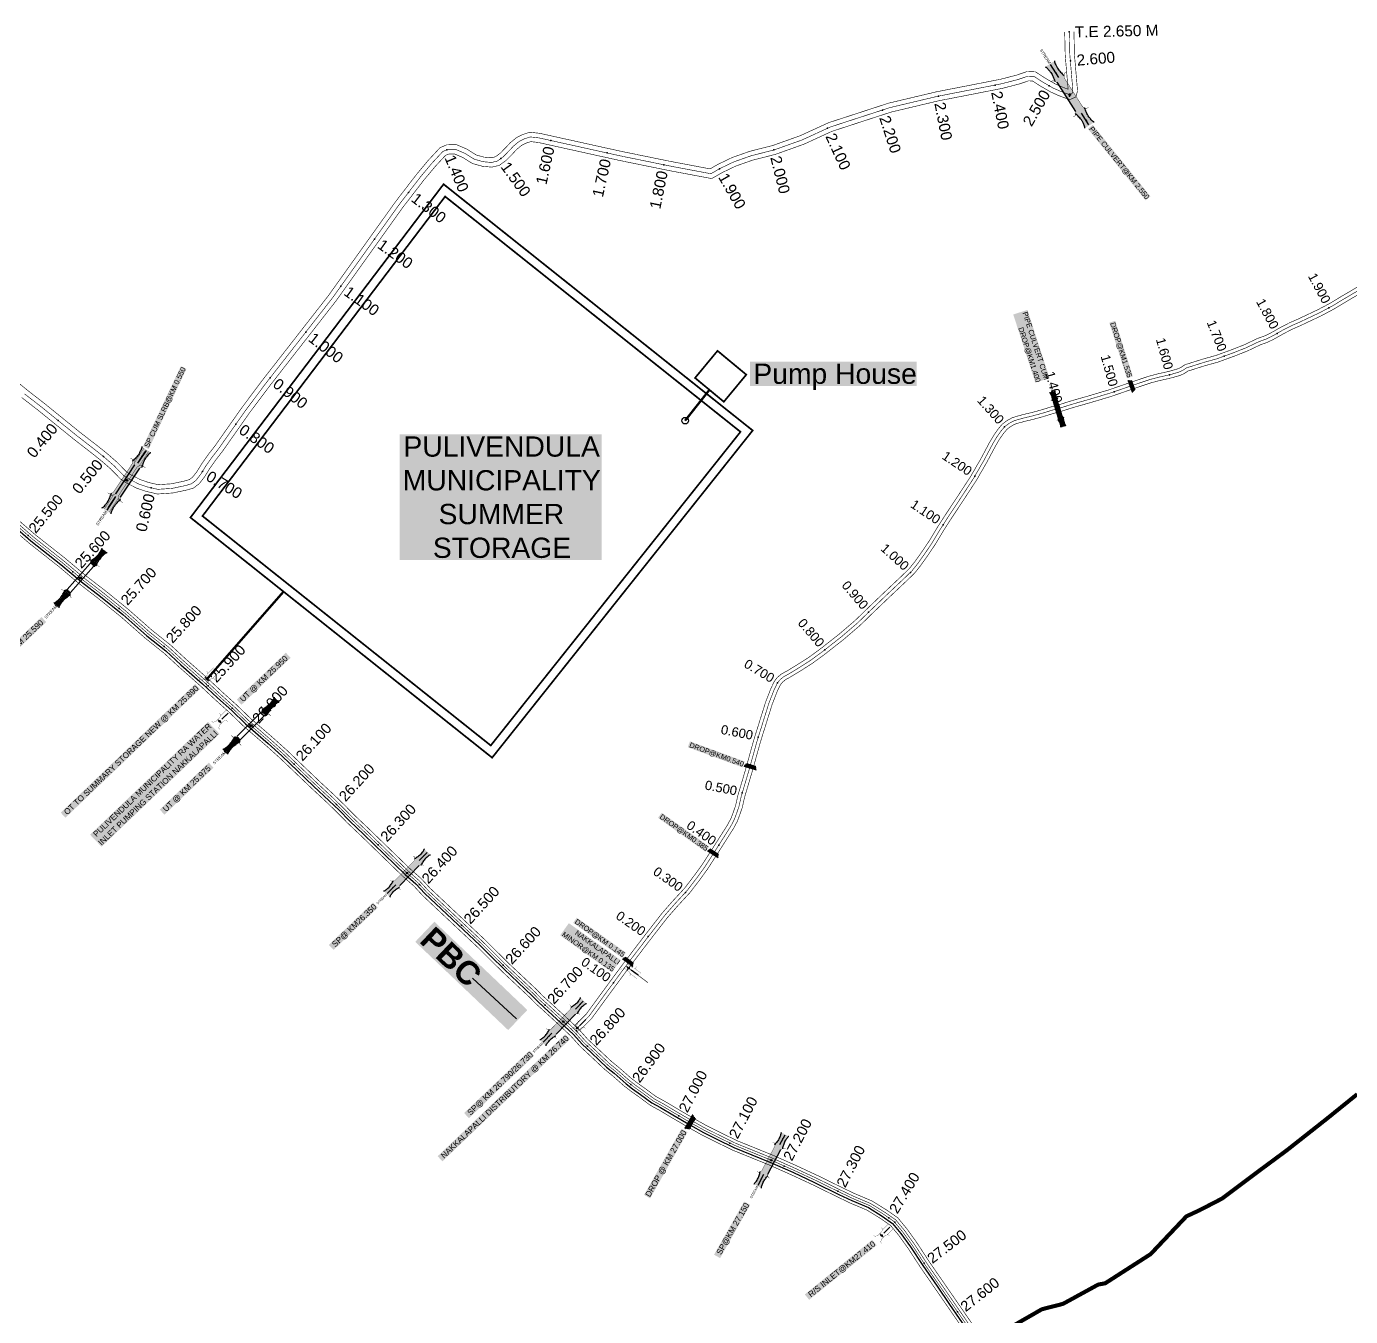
# Model space of a CAD drawing. Header units: inches. Extents: x 174104 to 230935, y 1583276 to 1631460.
# Drawn here: x 196193 to 198482, y 1604920 to 1607150 of the extents above; entities that cross this region are included whole.
import ezdxf
from ezdxf.enums import TextEntityAlignment as Align

# ---------------------------------------------------------------- set-up
doc = ezdxf.new("R2010")
doc.units = ezdxf.units.IN
doc.header["$LTSCALE"] = 15
doc.header["$MEASUREMENT"] = 0
doc.linetypes.add('ACAD_ISO02W100', pattern=[15, 12, -3])
doc.linetypes.add('HIDDEN2', pattern=[0.1875, 0.125, -0.0625])
for name, color, linetype in [('CANAL1', 7, 'Continuous'), ('CSMark', 72, 'Continuous'), ('RE REMARKS', 7, 'Continuous'), ('STRUCTURE', 5, 'Continuous'), ('text2', 7, 'Continuous'), ('VILLAGE BOUNDRY', 5, 'Continuous')]:
    doc.layers.add(name, color=color, linetype=linetype)
doc.styles.get("Standard").update_dxf_attribs({"font": 'arial.ttf'})
doc.dimstyles.get("Standard").update_dxf_attribs({"dimtxt": 0.18, "dimasz": 0.18, "dimexe": 0.18, "dimexo": 0.0625, "dimgap": 0.09, "dimtad": 0, "dimtih": 1, "dimtoh": 1, "dimdec": 4, "dimzin": 0, "dimdsep": 46, "dimtxsty": 'Standard', "dimcen": 0.09, "dimadec": 0, "dimazin": 0, "dimtfac": 1, "dimtdec": 4, "dimtofl": 0, "dimtmove": 0, "dimatfit": 3, "dimfxl": 1, "dimtolj": 1, "dimtzin": 0, "dimarcsym": 0})

# ---------------------------------------------------------------- blocks, each defined once
blk = doc.blocks.new('DROP')
h = blk.add_hatch()
h.set_pattern_fill('ANSI31', color=1, scale=10, angle=45)
h.set_pattern_definition([(90, (-324.4107, -25.7687), (-1.25, 0), [])])
h.paths.add_polyline_path([(-9.9, -4.3), (-13.8, 4.1), (13.8, 4.1), (10.2, -4.3)])
at = {"layer": 'STRUCTURE', "color": 5, "const_width": 0.49}
blk.add_lwpolyline([(-9.9, -4.3), (-13.8, 4.1), (13.8, 4.1), (10.2, -4.3), (-9.9, -4.3)], dxfattribs=at)
at = {"layer": 'STRUCTURE', "color": 5}
blk.add_circle((0, 0), 1.33, dxfattribs=at)
blk = doc.blocks.new('SP')
at = {"layer": 'STRUCTURE'}
h = blk.add_hatch(dxfattribs=at)
h.set_pattern_fill('DASH', color=256, scale=8, style=0)
edge = h.paths.add_edge_path()
edge.add_spline(control_points=[(769825.7, 1706742.1), (769825.3, 1706741.8), (769823.8, 1706740.8), (769820.9, 1706740.3), (769817, 1706739.7), (769811.4, 1706738.9), (769804, 1706739.7), (769798.4, 1706741), (769795.6, 1706741.6)], knot_values=[0, 0, 0, 0, 1.613557, 5.24513, 8.624976, 13.470124, 22.190216, 30.746377, 30.746377, 30.746377, 30.746377], degree=3, periodic=0)
edge.add_line((769795.6, 1706741.6), (769792.6, 1706739.6))
edge.add_line((769792.6, 1706739.6), (769732.6, 1706739.6))
edge.add_line((769732.6, 1706739.6), (769729.6, 1706741.6))
edge.add_spline(control_points=[(769729.6, 1706741.6), (769726.9, 1706740.9), (769721.3, 1706739.5), (769713.9, 1706738.5), (769708.3, 1706739.1), (769704.4, 1706739.6), (769701.5, 1706740), (769700, 1706741), (769699.5, 1706741.3)], knot_values=[0, 0, 0, 0, 8.556161, 17.276253, 22.121402, 25.501247, 29.13282, 30.746377, 30.746377, 30.746377, 30.746377], degree=3, periodic=0)
edge.add_line((769699.5, 1706741.3), (769699.5, 1706722.1))
edge.add_spline(control_points=[(769699.5, 1706722.1), (769700, 1706722.4), (769701.4, 1706723.4), (769704.3, 1706724), (769708.2, 1706724.5), (769713.8, 1706725.3), (769721.2, 1706724.5), (769726.8, 1706723.3), (769729.6, 1706722.6)], knot_values=[0, 0, 0, 0, 1.613557, 5.24513, 8.624976, 13.470124, 22.190216, 30.746377, 30.746377, 30.746377, 30.746377], degree=3, periodic=0)
edge.add_line((769729.6, 1706722.6), (769732.6, 1706724.6))
edge.add_line((769732.6, 1706724.6), (769792.6, 1706724.6))
edge.add_line((769792.6, 1706724.6), (769795.6, 1706722.6))
edge.add_spline(control_points=[(769795.6, 1706722.6), (769798.4, 1706723.3), (769803.9, 1706724.8), (769811.3, 1706725.8), (769817, 1706725.1), (769820.9, 1706724.7), (769823.8, 1706724.2), (769825.2, 1706723.3), (769825.7, 1706723)], knot_values=[0, 0, 0, 0, 8.556161, 17.276253, 22.121402, 25.501247, 29.13282, 30.746377, 30.746377, 30.746377, 30.746377], degree=3, periodic=0)
edge.add_line((769825.7, 1706723), (769825.7, 1706742.1))
h.paths.add_polyline_path([(769764.2, 1706732.1, -1), (769761.1, 1706732.1, -1)], flags=0)
h.paths.add_polyline_path([(769761.1, 1706732.1, 1), (769764.2, 1706732.1, 1)], flags=16)
at = {"layer": 'STRUCTURE', "const_width": 0.628}
for points in [[(769726.6, 1706747.6), (769726.6, 1706743.6), (769732.6, 1706739.6), (769792.6, 1706739.6), (769798.6, 1706743.6), (769798.6, 1706747.6)], [(769726.6, 1706716.6), (769726.6, 1706720.6), (769732.6, 1706724.6), (769792.6, 1706724.6), (769798.6, 1706720.6), (769798.6, 1706716.6)]]:
    blk.add_lwpolyline(points, dxfattribs=at)
at = {"layer": 'STRUCTURE', "color": 3}
blk.add_lwpolyline([(769732.6, 1706724.6), (769792.6, 1706724.6)], dxfattribs=at)
blk.add_lwpolyline([(769732.6, 1706724.6), (769792.6, 1706724.6)], dxfattribs=at)
at = {"layer": 'STRUCTURE', "color": 0}
blk.add_circle((769762.6, 1706732.1), 1.55, dxfattribs=at)
at = {"layer": 'STRUCTURE'}
for points in [[(769699.5, 1706741.3), (769700.9, 1706740.5), (769704.4, 1706739.6), (769707.8, 1706739.2), (769712.6, 1706738.8), (769721.3, 1706739.7), (769729.6, 1706741.6)], [(769699.5, 1706722.1), (769700.9, 1706723), (769704.4, 1706724), (769707.7, 1706724.5), (769712.5, 1706725), (769721.2, 1706724.4), (769729.6, 1706722.6)], [(769825.7, 1706742.1), (769824.3, 1706741.3), (769820.8, 1706740.3), (769817.5, 1706739.8), (769812.7, 1706739.2), (769804, 1706739.9), (769795.6, 1706741.6)], [(769825.7, 1706723), (769824.3, 1706723.8), (769820.8, 1706724.7), (769817.4, 1706725.1), (769812.6, 1706725.5), (769803.9, 1706724.6), (769795.6, 1706722.6)]]:
    blk.add_spline(points, degree=3, dxfattribs=at)
at = {"layer": 'STRUCTURE', "color": 0}
blk.add_text('STREAM', height=5, dxfattribs=at).set_placement((769684.3, 1706732.1), align=Align.MIDDLE_CENTER)
for points in [[(769727.4, 1706732.1), (769700.8, 1706732.1)], [(769824.4, 1706732.1), (769800.5, 1706732.1)]]:
    blk.add_leader(points, dimstyle='Standard', override={"dimasz": 10, "dimgap": 0.09, "dimtad": 0}, dxfattribs=at)
blk = doc.blocks.new('UT')
at = {"layer": 'STRUCTURE'}
h = blk.add_hatch(dxfattribs=at)
h.set_pattern_fill('DASH', color=150, scale=8, angle=-39.6278, style=0)
h.set_pattern_definition([(320.372247933, (-4370.464, -6260.8811), (1.40800153113, 0.132407282), [1, -1])])
h.paths.add_polyline_path([(765163, 1700681.9), (765165.6, 1700680.6), (765167.2, 1700680.3), (765169.1, 1700680), (765172.4, 1700679.6), (765176.4, 1700679.3), (765179.5, 1700679.5), (765183.1, 1700679.9), (765187.7, 1700680.9), (765188.9, 1700681.2), (765193.1, 1700682.2), (765196.1, 1700680.2), (765196.1, 1700672.2), (765193.1, 1700670.2), (765190.5, 1700670.8), (765188.1, 1700671.3), (765185.5, 1700671.8), (765183.6, 1700672.1), (765181, 1700672.5), (765180.3, 1700672.5), (765178.5, 1700672.6), (765176.7, 1700672.6), (765174.6, 1700672.5), (765172.5, 1700672.3), (765170.4, 1700672), (765168.5, 1700671.7), (765166.1, 1700671.2), (765165, 1700670.8), (765163, 1700669.7)])
h.paths.add_polyline_path([(765259.1, 1700682.2), (765256.1, 1700680.2), (765256.1, 1700672.2), (765259.1, 1700670.2), (765261.9, 1700671), (765264.4, 1700671.6), (765266.4, 1700672), (765269.1, 1700672.5), (765272.7, 1700673), (765276.1, 1700673.1), (765278.6, 1700672.9), (765281.2, 1700672.7), (765283.9, 1700672.3), (765286.4, 1700671.9), (765288, 1700671.3), (765289.2, 1700670.6), (765289.1, 1700682.7), (765287.6, 1700681.8), (765285.7, 1700681.2), (765283, 1700680.7), (765281.2, 1700680.4), (765276.7, 1700679.9), (765272.7, 1700679.9), (765268.7, 1700680.3), (765264.8, 1700681), (765261.2, 1700681.7)])
at = {"layer": 'STRUCTURE', "color": 150, "const_width": 0.628}
for points in [[(765190.1, 1700688.2), (765190.1, 1700684.2), (765196.1, 1700680.2), (765256.1, 1700680.2), (765262.1, 1700684.2), (765262.1, 1700688.2)], [(765190.1, 1700664.2), (765190.1, 1700668.2), (765196.1, 1700672.2), (765256.1, 1700672.2), (765262.1, 1700668.2), (765262.1, 1700664.2)]]:
    blk.add_lwpolyline(points, dxfattribs=at)
at = {"layer": 'STRUCTURE', "color": 150}
for points in [[(765196.1, 1700680.2), (765256.1, 1700680.2)], [(765196.1, 1700672.2), (765256.1, 1700672.2)], [(765196.1, 1700672.2), (765256.1, 1700672.2)]]:
    blk.add_lwpolyline(points, dxfattribs=at)
at = {"layer": 'STRUCTURE', "color": 0}
blk.add_circle((765226.1, 1700676.2), 1.89, dxfattribs=at)
at = {"layer": 'STRUCTURE', "color": 150}
for points in [[(765163, 1700681.9), (765164.4, 1700681.1), (765167.9, 1700680.2), (765171.2, 1700679.8), (765176.1, 1700679.4), (765184.7, 1700680.3), (765193.1, 1700682.2)], [(765289.1, 1700682.7), (765287.8, 1700681.9), (765284.3, 1700680.9), (765280.9, 1700680.4), (765276.1, 1700679.8), (765267.4, 1700680.5), (765259.1, 1700682.2)], [(765163, 1700669.7), (765164.3, 1700670.6), (765167.8, 1700671.6), (765171.2, 1700672.1), (765176, 1700672.6), (765184.7, 1700672), (765193.1, 1700670.2)], [(765289.2, 1700670.6), (765287.8, 1700671.4), (765284.2, 1700672.3), (765280.9, 1700672.7), (765276.1, 1700673.1), (765267.4, 1700672.2), (765259.1, 1700670.2)]]:
    blk.add_spline(points, degree=3, dxfattribs=at)
at = {"layer": 'STRUCTURE', "color": 0}
blk.add_text('STREAM', height=5, dxfattribs=at).set_placement((765148.2, 1700675.8), align=Align.MIDDLE_CENTER)
for points in [[(765190.9, 1700676), (765164.2, 1700675.8)], [(765289.3, 1700676.7), (765265.4, 1700676.4)]]:
    blk.add_leader(points, dimstyle='Standard', override={"dimasz": 10, "dimgap": 0.09, "dimtad": 0}, dxfattribs=at)
blk = doc.blocks.new('OT')
at = {"layer": 'STRUCTURE', "color": 190}
for points, const_width in [([(769751.4, 1706595.8), (769729.4, 1706595.8)], 0.5), ([(769775.2, 1706601.8), (769775.2, 1706597.8), (769769.2, 1706593.8), (769761.8, 1706593.8), (769754.4, 1706593.8), (769748.4, 1706597.8), (769748.4, 1706601.8)], 0.5), ([(769748.4, 1706573), (769748.4, 1706577), (769754.4, 1706581), (769761.8, 1706581), (769761.8, 1706581), (769761.8, 1706581), (769769.2, 1706581), (769775.2, 1706577), (769775.2, 1706573)], 0.5), ([(769761.8, 1706593.8), (769761.8, 1706581)], 2.5), ([(769751.4, 1706579), (769729.4, 1706579)], 0.5)]:
    blk.add_lwpolyline(points, dxfattribs=dict(at, const_width=const_width))
at = {"layer": 'STRUCTURE', "color": 0}
blk.add_circle((769761.8, 1706587.4), 1.87, dxfattribs=at)
blk.add_leader([(769732.6, 1706587.4), (769753.8, 1706587.4)], dimstyle='Standard', override={"dimasz": 10, "dimgap": 0.09, "dimtad": 0}, dxfattribs=at)
blk = doc.blocks.new('SLB')
at = {"layer": 'STRUCTURE'}
h = blk.add_hatch(dxfattribs=at)
h.set_pattern_fill('DOTS', color=6, scale=20, angle=320.3722, style=0)
h.set_pattern_definition([(320.372247934, (-159.4327, -72.9564), (1.2786241598, 0.5641323054), [0, -1.25])])
h.paths.add_polyline_path([(769699.5, 1706871.1), (769699.5, 1706861.1), (769729.1, 1706861.1), (769732.1, 1706863.1), (769792.1, 1706863.1), (769795.1, 1706861.1), (769824.7, 1706861.1), (769824.7, 1706871.1), (769795.1, 1706871.1), (769792.1, 1706869.1), (769732.1, 1706869.1), (769729.1, 1706871.1)])
at = {"layer": 'STRUCTURE', "color": 6, "linetype": 'ACAD_ISO02W100', "ltscale": 0.5, "const_width": 0.5}
for points in [[(769699.5, 1706871.1), (769729.1, 1706871.1)], [(769795.1, 1706871.1), (769824.7, 1706871.1)], [(769699.5, 1706861.1), (769729.1, 1706861.1)], [(769795.1, 1706861.1), (769824.7, 1706861.1)]]:
    blk.add_lwpolyline(points, dxfattribs=at)
at = {"layer": 'STRUCTURE', "color": 6, "const_width": 0.628}
for points in [[(769726.1, 1706877.1), (769726.1, 1706873.1), (769732.1, 1706869.1), (769792.1, 1706869.1), (769798.1, 1706873.1), (769798.1, 1706877.1)], [(769726.1, 1706855.1), (769726.1, 1706859.1), (769732.1, 1706863.1), (769792.1, 1706863.1), (769798.1, 1706859.1), (769798.1, 1706855.1)]]:
    blk.add_lwpolyline(points, dxfattribs=at)
at = {"layer": 'STRUCTURE', "color": 6}
blk.add_lwpolyline([(769732.1, 1706863.1), (769792.1, 1706863.1)], dxfattribs=at)
blk.add_lwpolyline([(769732.1, 1706863.1), (769792.1, 1706863.1)], dxfattribs=at)
at = {"layer": 'STRUCTURE', "color": 0}
blk.add_circle((769762.1, 1706866.1), 1.24, dxfattribs=at)
for points in [[(769703.8, 1706866), (769726.7, 1706866)], [(769818.6, 1706865.8), (769795.7, 1706865.8)]]:
    blk.add_leader(points, dimstyle='Standard', override={"dimasz": 10, "dimgap": 0.09, "dimtad": 0}, dxfattribs=at)
blk = doc.blocks.new('GGG')
at = {"layer": 'STRUCTURE', "color": 5, "insert": (181339.4, 1616872.7), "char_height": 40, "width": 213.631, "attachment_point": 1, "rotation": 22.6465, "bg_fill": 1, "box_fill_scale": 1.1, "bg_fill_color": 7, "bg_fill_true_color": 16777215, "bg_fill_transparency": 0}
blk.add_mtext('{\\fArial|b1|i0|c0|p34;\\C1;PBC}', dxfattribs=at)
at = {"layer": 'RE REMARKS', "color": 1}
blk.add_leader([(181545.2, 1616937), (181450.2, 1616896)], dimstyle='Standard', override={"dimasz": 50}, dxfattribs=at)

msp = doc.modelspace()

# ---------------------------------------------------------------- linework, layer by layer
at = {"color": 5, "const_width": 3, "elevation": 240.853}
msp.add_lwpolyline([(196914.158, 1606877.703), (197448.53, 1606451.966), (196998.091, 1605886.326), (196476.561, 1606301.483), (196914.158, 1606877.703)], dxfattribs=at)
msp.add_lwpolyline([(196916.81867, 1606856.40469), (197427.45396, 1606449.57886), (196995.69949, 1605907.40202), (196497.37401, 1606304.08737)], close=True, dxfattribs=at)
at = {"color": 5, "const_width": 3}
msp.add_lwpolyline([(197387.74931, 1606589.6548), (197437.47238, 1606548.43351), (197398.63222, 1606501.58267), (197348.90915, 1606542.80395)], close=True, dxfattribs=at)
at = {"color": 1, "const_width": 4}
msp.add_lwpolyline([(197373.77069, 1606522.19331), (197331.6119, 1606468.88178)], dxfattribs=at)
at = {"color": 1, "const_width": 4, "elevation": 242.186}
msp.add_lwpolyline([(196503.937, 1606020.931), (196637.47184, 1606173.39207)], dxfattribs=at)
at = {"color": 5}
msp.add_circle((197331.6119, 1606468.88178), 5.70263, dxfattribs=at)
at = {"layer": 'CANAL1', "color": 200, "const_width": 1}
for points in [[(196166.66916, 1606544.61029), (196194.85594, 1606521.41591), (196222.81973, 1606499.73014), (196284.73754, 1606449.50448), (196319.33384, 1606422.6608), (196333.58708, 1606411.11175), (196349.96025, 1606396.81295), (196361.61593, 1606384.87993), (196366.26154, 1606380.1137), (196373.26838, 1606375.46494), (196390.42472, 1606366.78284), (196403.98367, 1606362.15759), (196420.69622, 1606358.26318), (196443.53855, 1606359.77845), (196465.81652, 1606364.42912), (196474.63656, 1606367.01658), (196480.36452, 1606371.44688), (196487.76134, 1606380.86806), (196495.91278, 1606394.19278), (196507.8794, 1606411.09386), (196518.84334, 1606425.17023), (196564.85513, 1606490.66545), (196599.26223, 1606536.71921), (196715.59889, 1606685.82113), (196830.89556, 1606847.19168), (196867.52606, 1606894.78207), (196887.69955, 1606918.94878), (196908.17309, 1606940.96906), (196919.87241, 1606945.81016), (196936.66532, 1606945.91417), (196954.4299, 1606938.3058), (196970.67339, 1606928.20771), (196983.97278, 1606924.52034), (196996.24021, 1606923.35324), (197003.58495, 1606925.03398), (197011.82276, 1606930.97286), (197021.3946, 1606940.72253), (197029.70596, 1606949.62068), (197040.06153, 1606958.11516), (197049.83534, 1606963.22827), (197063.26025, 1606967.58428), (197080.44803, 1606965.63582), (197221.19007, 1606934.50629), (197307.14415, 1606916.95838), (197374.8298, 1606904.19971), (197388.61807, 1606912.07076), (197412.8697, 1606923.71368), (197443.68624, 1606934.5886), (197483.03784, 1606944.55246), (197531.04249, 1606961.66543), (197579.75865, 1606984.02486), (197683.45501, 1607017.77843), (197766.56314, 1607037.49415), (197834.50484, 1607050.74813), (197876.74155, 1607059.03676), (197904.94584, 1607066.32396), (197923.24133, 1607072.55869), (197937.46504, 1607071.89903), (197953.35548, 1607061.59362), (197971.24341, 1607051.24327), (197982.81911, 1607046.08939), (197991.8248, 1607042.52297), (197993.84762, 1607041.89486), (197988.80439, 1607101.20261), (197987.94268, 1607140.7892)], [(196184.86806, 1606508.91409), (196212.87627, 1606487.19386), (196274.79246, 1606436.96952), (196309.39216, 1606410.1232), (196323.28492, 1606398.86625), (196338.95775, 1606385.17905), (196350.16407, 1606373.70607), (196355.99446, 1606367.7243), (196365.20562, 1606361.61306), (196384.19928, 1606352.00116), (196399.57433, 1606346.75641), (196419.38178, 1606342.14082), (196445.71345, 1606343.88755), (196469.70948, 1606348.89688), (196482.03744, 1606352.51342), (196491.72348, 1606360.00512), (196500.92266, 1606371.72194), (196509.28122, 1606385.38522), (196520.7266, 1606401.55014), (196531.70866, 1606415.64977), (196577.81287, 1606481.27655), (196611.97977, 1606527.00879), (196728.42111, 1606676.24487), (196843.74844, 1606837.65832), (196880.01194, 1606884.77193), (196899.70845, 1606908.36722), (196917.51491, 1606927.51894), (196923.09959, 1606929.82984), (196933.43068, 1606929.89383), (196947.0141, 1606924.0762), (196964.18061, 1606913.40429), (196981.05522, 1606908.72566), (196997.29379, 1606907.18076), (197010.31305, 1606910.16002), (197022.28524, 1606918.79114), (197032.9514, 1606929.65547), (197040.67404, 1606937.92332), (197048.93647, 1606944.70084), (197056.05666, 1606948.42573), (197064.90175, 1606951.29572), (197077.81197, 1606949.83218), (197217.86193, 1606918.85571), (197304.06185, 1606901.25762), (197377.6502, 1606887.38629), (197396.05593, 1606897.89324), (197419.0123, 1606908.91432), (197448.32176, 1606919.2574), (197487.69816, 1606929.22754), (197537.07751, 1606946.83057), (197585.59135, 1606969.09714), (197687.78499, 1607002.36157), (197769.94286, 1607021.85185), (197837.57716, 1607035.04587), (197880.28645, 1607043.42724), (197909.53416, 1607050.98404), (197925.53067, 1607056.43531), (197932.39496, 1607056.11697), (197944.99052, 1607047.94838), (197963.96259, 1607036.97073), (197976.61689, 1607031.33661), (197986.4992, 1607027.42303), (197997.15905, 1607024.11305), (198007.18031, 1607028.45899), (198010.16528, 1607038.83828), (198004.78961, 1607102.05539), (198003.93889, 1607141.1374)], [(197141.24175, 1605423.38272), (197160.91528, 1605443.24835), (197186.73833, 1605478.66989), (197225.61013, 1605531.37951), (197260.21456, 1605576.73637), (197291.98968, 1605617.59797), (197309.32617, 1605637.4), (197330.93482, 1605660.84424), (197348.1774, 1605683.38068), (197360.78047, 1605700.79122), (197379.86775, 1605730.44883), (197404.96697, 1605769.97317), (197410.98466, 1605781.29036), (197414.22513, 1605789.77496), (197419.02258, 1605803.59033), (197422.97332, 1605821.16573), (197436.20465, 1605865.77545), (197450.16866, 1605916.09211), (197461.63063, 1605952.87789), (197470.7333, 1605982.00501), (197479.81094, 1606005.48051), (197485.81238, 1606018.01029), (197491.06228, 1606024.935), (197498.37323, 1606031.03649), (197508.37301, 1606036.53273), (197527.60722, 1606048.26714), (197545.09471, 1606059.44783), (197564.79793, 1606073.82201), (197597.71155, 1606099.62468), (197625.17626, 1606123.17323), (197633.89504, 1606131.4572), (197646.32276, 1606143.63107), (197674.39369, 1606170.48427), (197705.10758, 1606199.48156), (197719.19037, 1606213.04164), (197729.12538, 1606225.49059), (197740.66997, 1606241.71153), (197753.71151, 1606260.99759), (197767.77776, 1606284.41475), (197782.28376, 1606307.03817), (197798.49779, 1606331.43228), (197824.75827, 1606371.53073), (197842.96515, 1606403.01832), (197857.58123, 1606430.4745), (197864.8816, 1606442.93465), (197872.67528, 1606454.14728), (197880.29219, 1606463.18622), (197888.77349, 1606469.39628), (197897.29296, 1606474.01365), (197906.51492, 1606476.84154), (197917.71341, 1606479.83201), (197929.22088, 1606482.52349), (197945.71862, 1606486.9686), (197964.48236, 1606492.72171), (197980.09267, 1606497.11658), (198002.2112, 1606504.02149), (198027.50004, 1606511.17435), (198063.93641, 1606522.06822), (198093.762, 1606532.30032), (198121.36194, 1606541.73832), (198134.2311, 1606545.96096), (198148.61342, 1606549.74364), (198168.44233, 1606554.21599), (198182.72919, 1606558.2677), (198189.01038, 1606561.03498), (198196.4188, 1606565.9561), (198204.23081, 1606568.19878), (198226.65867, 1606575.35567), (198249.32765, 1606581.62503), (198277.24554, 1606591.80541), (198299.08867, 1606600.39035), (198321.08694, 1606610.91632), (198333.76815, 1606615.48764), (198343.07318, 1606619.90286), (198360.87608, 1606629.98324), (198376.91286, 1606638.23512), (198391.58981, 1606644.65968), (198425.36837, 1606660.59068), (198447.17081, 1606672.13134), (198466.96336, 1606684.1095), (198507.99721, 1606708.14388)], [(197149.76815, 1605414.93876), (197170.07872, 1605435.44765), (197196.41567, 1605471.57411), (197235.20987, 1605524.17849), (197269.72144, 1605569.41363), (197301.24832, 1605609.95603), (197318.25383, 1605629.38), (197340.13118, 1605653.11576), (197357.8046, 1605676.21532), (197370.69353, 1605694.02078), (197389.97825, 1605723.98517), (197415.34503, 1605763.93083), (197421.92934, 1605776.31364), (197425.50087, 1605785.66504), (197430.58142, 1605800.29567), (197434.59268, 1605818.14027), (197447.73935, 1605862.46455), (197461.68134, 1605912.70189), (197473.08737, 1605949.30811), (197482.0687, 1605978.04699), (197490.83506, 1606000.71749), (197496.10962, 1606011.72971), (197499.79972, 1606016.597), (197505.17077, 1606021.07951), (197514.39099, 1606026.14727), (197533.96478, 1606038.08886), (197551.86929, 1606049.53617), (197572.03807, 1606064.24999), (197605.32245, 1606090.34332), (197633.21974, 1606114.26277), (197642.22696, 1606122.8208), (197654.66924, 1606135.00893), (197682.66031, 1606161.78573), (197713.38842, 1606190.79644), (197728.07963, 1606204.94236), (197738.71062, 1606218.26341), (197750.53003, 1606234.87047), (197763.83249, 1606254.54241), (197777.97424, 1606278.08525), (197792.33224, 1606300.47783), (197808.51421, 1606324.82372), (197834.97973, 1606365.23527), (197853.45885, 1606397.19368), (197868.05877, 1606424.6195), (197875.0004, 1606436.46735), (197882.21072, 1606446.84072), (197888.54181, 1606454.35378), (197895.20651, 1606459.23372), (197901.95704, 1606462.89235), (197909.82308, 1606465.30446), (197920.62859, 1606468.18999), (197932.14912, 1606470.88451), (197949.03938, 1606475.4354), (197967.86764, 1606481.20829), (197983.50733, 1606485.61142), (198005.6328, 1606492.51851), (198030.85196, 1606499.65165), (198067.60359, 1606510.63978), (198097.656, 1606520.94968), (198125.17406, 1606530.35968), (198137.6309, 1606534.44704), (198151.46058, 1606538.08436), (198171.40167, 1606542.58201), (198186.80481, 1606546.9503), (198194.79162, 1606550.46902), (198201.5132, 1606554.9339), (198207.71119, 1606556.71322), (198230.08333, 1606563.85233), (198252.98835, 1606570.18697), (198281.49646, 1606580.58259), (198303.87933, 1606589.37965), (198325.72306, 1606599.83168), (198338.38585, 1606604.39636), (198348.60882, 1606609.24714), (198366.57992, 1606619.42276), (198382.06914, 1606627.39288), (198396.55619, 1606633.73432), (198430.73763, 1606649.85532), (198453.08919, 1606661.68666), (198473.10264, 1606673.7985), (198514.09079, 1606697.80612)], [(196165.57813, 1606284.83736), (196197.13132, 1606257.58051), (196249.2307, 1606216.5289), (196284.87845, 1606186.45622), (196318.11233, 1606160.87088), (196356.51148, 1606129.77979), (196397.81687, 1606093.3992), (196430.64893, 1606067.18981), (196456.66879, 1606043.25604), (196475.84835, 1606026.35532), (196493.87123, 1606010.33586), (196519.95006, 1605986.01168), (196544.40954, 1605964.00124), (196568.12239, 1605941.08159), (196607.76725, 1605906.83961), (196631.00121, 1605885.96181), (196686.03987, 1605833.43972), (196713.15333, 1605808.26086), (196730.05566, 1605791.79975), (196747.94049, 1605773.63024), (196772.88765, 1605749.98506), (196844.42295, 1605680.62247), (196862.76086, 1605664.51406), (196878.14663, 1605647.87073), (196973.29441, 1605558.42939), (196992.64249, 1605539.2227), (197015.20451, 1605516.88256), (197063.84097, 1605471.21814), (197072.89087, 1605461.70828), (197084.88442, 1605451.0007), (197113.15376, 1605424.9996), (197134.61617, 1605404.68251), (197150.58509, 1605386.89441), (197165.04944, 1605373.45398), (197180.62328, 1605358.83009), (197192.51092, 1605347.65666), (197205.69006, 1605336.97025), (197226.37953, 1605318.82067), (197237.92559, 1605309.8613), (197251.4597, 1605300.2743), (197271.62913, 1605285.36762), (197286.92802, 1605277.02472), (197308.17237, 1605264.39185), (197338.70054, 1605246.44443), (197361.33741, 1605233.80889), (197384.11551, 1605222.49454), (197414.10567, 1605207.78538), (197476.35579, 1605182.54066), (197515.65481, 1605165.0689), (197553.16154, 1605147.65691), (197595.52257, 1605126.83395), (197617.73677, 1605116.16499), (197646.29793, 1605104.12654), (197669.88873, 1605089.5642), (197687.05239, 1605077.59064), (197700.82639, 1605060.92511), (197717.43424, 1605037.83895), (197738.37641, 1605005.65637), (197763.15524, 1604969.81948), (197784.92263, 1604938.27717), (197834.99121, 1604865.82504)], [(196176.64587, 1606299.06264), (196208.59068, 1606271.46749), (196260.6073, 1606230.4811), (196296.17755, 1606200.47378), (196329.26767, 1606174.99912), (196368.12852, 1606143.53421), (196409.38713, 1606107.1948), (196442.37107, 1606080.86419), (196468.71321, 1606056.63396), (196487.77765, 1606039.83468), (196505.99077, 1606023.64614), (196532.10994, 1605999.28432), (196556.68846, 1605977.16676), (196580.26961, 1605954.37441), (196619.66675, 1605920.34639), (196643.23279, 1605899.17019), (196698.37813, 1605846.54628), (196725.55867, 1605821.30514), (196742.75034, 1605804.56225), (196760.54951, 1605786.47976), (196785.34435, 1605762.97894), (196856.63505, 1605693.85353), (196875.34314, 1605677.41994), (196890.93537, 1605660.55327), (196985.80159, 1605571.37661), (197005.31551, 1605552.0053), (197027.69949, 1605529.84144), (197076.53103, 1605483.99386), (197085.42513, 1605474.64772), (197096.97158, 1605464.3393), (197125.43424, 1605438.1604), (197147.52183, 1605417.25149), (197163.43491, 1605399.52559), (197177.33656, 1605386.60802), (197192.94472, 1605371.95191), (197204.35908, 1605361.22334), (197217.29794, 1605350.73175), (197237.84247, 1605332.70933), (197248.65041, 1605324.3227), (197262.0123, 1605314.8577), (197281.33287, 1605300.57838), (197295.83998, 1605292.66728), (197317.33363, 1605279.88615), (197347.64946, 1605262.06357), (197369.73259, 1605249.73711), (197392.08249, 1605238.63546), (197421.46033, 1605224.22662), (197483.39621, 1605199.10934), (197523.10119, 1605181.4571), (197560.92246, 1605163.89909), (197603.38943, 1605143.02405), (197625.13323, 1605132.58101), (197654.57007, 1605120.17346), (197679.77327, 1605104.6158), (197699.36361, 1605090.94936), (197715.08561, 1605071.92689), (197732.29176, 1605048.00905), (197753.32559, 1605015.68563), (197777.96076, 1604980.05652), (197799.73737, 1604948.50084), (197849.92879, 1604875.87096)]]:
    msp.add_lwpolyline(points, dxfattribs=at)
at = {"layer": 'CANAL1', "color": 1, "linetype": 'HIDDEN2', "ltscale": 4, "const_width": 1}
for points in [[(196189.862, 1606515.165), (196217.848, 1606493.462), (196279.765, 1606443.237), (196314.363, 1606416.392), (196328.436, 1606404.989), (196344.459, 1606390.996), (196355.89, 1606379.293), (196361.128, 1606373.919), (196369.237, 1606368.539), (196387.312, 1606359.392), (196401.779, 1606354.457), (196420.039, 1606350.202), (196444.626, 1606351.833), (196467.763, 1606356.663), (196478.337, 1606359.765), (196486.044, 1606365.726), (196494.342, 1606376.295), (196502.597, 1606389.789), (196514.303, 1606406.322), (196525.276, 1606420.41), (196571.334, 1606485.971), (196605.621, 1606531.864), (196722.01, 1606681.033), (196837.322, 1606842.425), (196873.769, 1606889.777), (196893.704, 1606913.658), (196912.844, 1606934.244), (196921.486, 1606937.82), (196935.048, 1606937.904), (196950.722, 1606931.191), (196967.427, 1606920.806), (196982.514, 1606916.623), (196996.767, 1606915.267), (197006.949, 1606917.597), (197017.054, 1606924.882), (197027.173, 1606935.189), (197035.19, 1606943.772), (197044.499, 1606951.408), (197052.946, 1606955.827), (197064.081, 1606959.44), (197079.13, 1606957.734), (197219.526, 1606926.681), (197305.603, 1606909.108), (197376.24, 1606895.793), (197392.337, 1606904.982), (197415.941, 1606916.314), (197446.004, 1606926.923), (197485.368, 1606936.89), (197534.06, 1606954.248), (197582.675, 1606976.561), (197685.62, 1607010.07), (197768.253, 1607029.673), (197836.041, 1607042.897), (197878.514, 1607051.232), (197907.24, 1607058.654), (197924.386, 1607064.497), (197934.93, 1607064.008), (197949.173, 1607054.771), (197967.603, 1607044.107), (197979.718, 1607038.713), (197989.162, 1607034.973), (197996.698, 1607032.633), (198000.535, 1607034.297), (198002.069, 1607039.631), (197996.797, 1607101.629), (197995.94078, 1607140.9633)], [(197145.50495, 1605419.16074), (197165.497, 1605439.348), (197191.577, 1605475.122), (197230.41, 1605527.779), (197264.968, 1605573.075), (197296.619, 1605613.777), (197313.79, 1605633.39), (197335.533, 1605656.98), (197352.991, 1605679.798), (197365.737, 1605697.406), (197384.923, 1605727.217), (197410.156, 1605766.952), (197416.457, 1605778.802), (197419.863, 1605787.72), (197424.802, 1605801.943), (197428.783, 1605819.653), (197441.972, 1605864.12), (197455.925, 1605914.397), (197467.359, 1605951.093), (197476.401, 1605980.026), (197485.323, 1606003.099), (197490.961, 1606014.87), (197495.431, 1606020.766), (197501.772, 1606026.058), (197511.382, 1606031.34), (197530.786, 1606043.178), (197548.482, 1606054.492), (197568.418, 1606069.036), (197601.517, 1606094.984), (197629.198, 1606118.718), (197638.061, 1606127.139), (197650.496, 1606139.32), (197678.527, 1606166.135), (197709.248, 1606195.139), (197723.635, 1606208.992), (197733.918, 1606221.877), (197745.6, 1606238.291), (197758.772, 1606257.77), (197772.876, 1606281.25), (197787.308, 1606303.758), (197803.506, 1606328.128), (197829.869, 1606368.383), (197848.212, 1606400.106), (197862.82, 1606427.547), (197869.941, 1606439.701), (197877.443, 1606450.494), (197884.417, 1606458.77), (197891.99, 1606464.315), (197899.625, 1606468.453), (197908.169, 1606471.073), (197919.171, 1606474.011), (197930.685, 1606476.704), (197947.379, 1606481.202), (197966.175, 1606486.965), (197981.8, 1606491.364), (198003.922, 1606498.27), (198029.176, 1606505.413), (198065.77, 1606516.354), (198095.709, 1606526.625), (198123.268, 1606536.049), (198135.931, 1606540.204), (198150.037, 1606543.914), (198169.922, 1606548.399), (198184.767, 1606552.609), (198191.901, 1606555.752), (198198.966, 1606560.445), (198205.971, 1606562.456), (198228.371, 1606569.604), (198251.158, 1606575.906), (198279.371, 1606586.194), (198301.484, 1606594.885), (198323.405, 1606605.374), (198336.077, 1606609.942), (198345.841, 1606614.575), (198363.728, 1606624.703), (198379.491, 1606632.814), (198394.073, 1606639.197), (198428.053, 1606655.223), (198450.13, 1606666.909), (198470.033, 1606678.954), (198511.044, 1606702.975)], [(196171.112, 1606291.95), (196202.861, 1606264.524), (196254.919, 1606223.505), (196273.48955, 1606207.83876), (196290.528, 1606193.465), (196323.69, 1606167.935), (196362.32, 1606136.657), (196403.602, 1606100.297), (196436.51, 1606074.027), (196462.691, 1606049.945), (196481.813, 1606033.095), (196499.931, 1606016.991), (196526.03, 1605992.648), (196550.549, 1605970.584), (196574.196, 1605947.728), (196581.23864, 1605941.64515), (196613.717, 1605913.593), (196637.117, 1605892.566), (196692.209, 1605839.993), (196719.356, 1605814.783), (196736.403, 1605798.181), (196754.245, 1605780.055), (196779.116, 1605756.482), (196850.529, 1605687.238), (196869.052, 1605670.967), (196884.541, 1605654.212), (196979.548, 1605564.903), (196998.979, 1605545.614), (197021.452, 1605523.362), (197070.186, 1605477.606), (197079.158, 1605468.178), (197090.928, 1605457.67), (197119.294, 1605431.58), (197141.069, 1605410.967), (197157.01, 1605393.21), (197171.193, 1605380.031), (197186.784, 1605365.391), (197198.435, 1605354.44), (197211.494, 1605343.851), (197232.111, 1605325.765), (197243.288, 1605317.092), (197256.736, 1605307.566), (197276.481, 1605292.973), (197291.384, 1605284.846), (197312.753, 1605272.139), (197321.03664, 1605267.26907), (197343.175, 1605254.254), (197365.535, 1605241.773), (197388.099, 1605230.565), (197417.783, 1605216.006), (197479.876, 1605190.825), (197519.378, 1605173.263), (197557.042, 1605155.778), (197595.49755, 1605136.87481), (197621.435, 1605124.373), (197650.434, 1605112.15), (197674.831, 1605097.09), (197693.208, 1605084.27), (197707.956, 1605066.426), (197724.863, 1605042.924), (197745.851, 1605010.671), (197770.558, 1604974.938), (197792.33, 1604943.389), (197802.72134, 1604928.35214), (197842.46, 1604870.848)]]:
    msp.add_lwpolyline(points, dxfattribs=at)
at = {"layer": 'CANAL1', "color": 5}
msp.add_lwpolyline([(196168.6525, 1606288.78883), (196200.31448, 1606261.438), (196252.39087, 1606220.40451), (196288.01709, 1606190.34999), (196321.21104, 1606164.79539), (196359.73844, 1606133.60046), (196401.03083, 1606097.23131), (196433.90508, 1606070.98825), (196460.01446, 1606046.97213), (196479.16204, 1606030.09959), (196497.23777, 1606014.03316), (196523.3278, 1605989.69852), (196547.82035, 1605967.65833), (196571.49662, 1605944.77404), (196611.07266, 1605910.59149), (196634.39887, 1605889.6308), (196689.46716, 1605837.08043), (196716.59926, 1605811.88427), (196733.58196, 1605795.34489), (196751.44299, 1605777.19955), (196776.34784, 1605753.59447), (196847.8152, 1605684.29777), (196866.25594, 1605668.09903), (196881.69906, 1605651.39366), (196976.76863, 1605562.02584), (196996.16277, 1605542.77342), (197018.67534, 1605520.48225), (197067.36599, 1605474.76695), (197076.37261, 1605465.30257), (197088.24196, 1605454.70587), (197116.56501, 1605428.65538), (197138.20107, 1605408.17389), (197154.15448, 1605390.40307), (197168.46253, 1605377.10788), (197184.0459, 1605362.47504), (197195.80208, 1605351.42518), (197208.91447, 1605340.79289), (197229.56368, 1605322.67863), (197240.90471, 1605313.87835), (197254.39098, 1605304.32524), (197274.32461, 1605289.59283), (197289.40357, 1605281.36988), (197310.71716, 1605268.69582), (197341.18635, 1605250.78308), (197363.66941, 1605238.23339), (197386.32856, 1605226.97813), (197416.14863, 1605212.35239), (197478.31146, 1605187.14307), (197517.72325, 1605169.62118), (197555.31735, 1605152.16863), (197597.70781, 1605131.3312), (197619.79134, 1605120.725), (197648.59575, 1605108.58402), (197672.63444, 1605093.7452), (197690.47217, 1605081.30139), (197704.78728, 1605063.98116), (197721.56133, 1605040.66398), (197742.52896, 1605008.44228), (197767.26789, 1604972.6631), (197789.03784, 1604941.11707), (197839.14054, 1604868.61557)], dxfattribs=at)
at = {"layer": 'CANAL1', "color": 5, "const_width": 1}
msp.add_lwpolyline([(196173.5715, 1606295.11117), (196205.40752, 1606267.61), (196257.44713, 1606226.60549), (196293.03891, 1606196.58001), (196326.16896, 1606171.07461), (196364.90156, 1606139.71354), (196406.17317, 1606103.36269), (196439.11492, 1606077.06575), (196465.36754, 1606052.91787), (196484.46396, 1606036.09041), (196502.62423, 1606019.94884), (196528.7322, 1605995.59748), (196553.27765, 1605973.50967), (196576.89538, 1605950.68196), (196616.36134, 1605916.59451), (196639.83513, 1605895.5012), (196694.95084, 1605842.90557), (196722.11274, 1605817.68173), (196739.22404, 1605801.01711), (196757.04701, 1605782.91045), (196781.88416, 1605759.36953), (196853.2428, 1605690.17823), (196871.84806, 1605673.83497), (196887.38294, 1605657.03034), (196982.32737, 1605567.78016), (197001.79523, 1605548.45458), (197024.22866, 1605526.24175), (197073.00601, 1605480.44505), (197081.94339, 1605471.05343), (197093.61404, 1605460.63413), (197122.02299, 1605434.50462), (197143.93693, 1605413.76011), (197159.86552, 1605396.01693), (197173.92347, 1605382.95412), (197189.5221, 1605368.30696), (197201.06792, 1605357.45482), (197214.07353, 1605346.90911), (197234.65832, 1605328.85137), (197245.67129, 1605320.30565), (197259.08102, 1605310.80676), (197278.63739, 1605296.35317), (197293.36443, 1605288.32212), (197314.78884, 1605275.58218), (197345.16365, 1605257.72492), (197367.40059, 1605245.31261), (197389.86944, 1605234.15187), (197419.41737, 1605219.65961), (197481.44054, 1605194.50693), (197521.03275, 1605176.90482), (197558.76665, 1605159.38737), (197601.20419, 1605138.5268), (197623.07866, 1605128.021), (197652.27225, 1605115.71598), (197677.02756, 1605100.4348), (197695.94383, 1605087.23861), (197711.12472, 1605068.87084), (197728.16467, 1605045.18402), (197749.17304, 1605012.89972), (197773.84811, 1604977.2129), (197795.62216, 1604945.66093), (197845.77946, 1604873.08043)], dxfattribs=at)
at = {"layer": 'CANAL1', "color": 1, "linetype": 'HIDDEN2', "ltscale": 4, "const_width": 1, "elevation": 72}
msp.add_lwpolyline([(197229.19995, 1605526.13818), (197267.51332, 1605497.34457)], dxfattribs=at)
at = {"layer": 'text2', "color": 3}
for p in [(197995.94078, 1607140.9633), (197997.70132, 1607090.99431), (197867.91518, 1607049.15206), (197961.19035, 1607047.8175), (197769.77231, 1607029.96938), (197996, 1607030, 69), (197672.75853, 1607005.88354), (197577.89058, 1606974.36508), (197099.29017, 1606953.27494), (196920.02648, 1606937.21606), (197196.93035, 1606931.67874), (197485.2906, 1606936.8704), (197013.21009, 1606922.11081), (197294.83095, 1606911.30716), (197391.11216, 1606904.2828), (196853.63481, 1606863.61863), (196794.73538, 1606782.82028), (196736.60088, 1606701.45456), (196675.93404, 1606621.98012), (196614.41864, 1606543.13942), (198103.98019, 1606529.3436), (196248.06788, 1606468.94864), (197976, 1606489, 75), (196555.0016, 1606462.72274), (196326.32395, 1606406.70034), (196497.28735, 1606381.1096), (196366, 1606366, 66), (196408.46998, 1606352.89785), (197445, 1605871), (197380.89402, 1605721.42675, 74), (197234, 1605534, 73), (197232, 1605524, 72), (197144, 1605414, 71)]:
    msp.add_point(p, dxfattribs=at)
at = {"layer": 'text2', "color": 2, "linetype": 'Continuous'}
for p in [(198444.77796, 1606664.07601), (198355.14649, 1606619.84397), (198263.42989, 1606580.381), (198169.15455, 1606548.2259), (198073.60982, 1606519.04356), (197977.8559, 1606490.25359), (197883.968, 1606458.23718), (197832.41583, 1606372.78758), (197777.84555, 1606289.00047), (196195.79918, 1606270.62427), (196273.48955, 1606207.83876), (196286.28712, 1606197.04264), (197721.28932, 1606206.73338), (197648.89358, 1606137.75031), (197573.06915, 1606072.68228), (196505, 1606022, 101), (197491.53196, 1606015.62311), (196548.87239, 1605972.09274), (196581.23864, 1605941.64515), (197458.15124, 1605921.54184), (196655.6696, 1605874.86169), (197430.50126, 1605825.44614), (196729.14614, 1605805.24842), (196800.78143, 1605735.47461), (197389.90201, 1605735.05757), (196851, 1605687, 97), (196872.73563, 1605666.98229), (197332.28454, 1605653.45559), (196945.3165, 1605597.08149), (197267.98594, 1605576.95595), (197017.20433, 1605527.5679), (197207.79057, 1605497.10737), (197089.81714, 1605458.66175), (197120.9544, 1605430.0082), (197144, 1605418, 92), (197163.09393, 1605387.55674), (197237.9416, 1605321.24063), (197321.03664, 1605267.26907), (197340.85815, 1605255.61607), (197480.657, 1605190.47778), (197595.49755, 1605136.87481), (197694.06788, 1605083.22961), (197802.72134, 1604928.35214)]:
    msp.add_point(p, dxfattribs=at)
at = {"layer": 'text2', "color": 3, "linetype": 'Continuous'}
for p in [(196353.11229, 1606144.11231), (196431.06553, 1606078.37324), (196507.04929, 1606010.35165), (197409.21356, 1605220.20902), (197503.22353, 1605180.44503), (197683.90701, 1605090.75848), (197744.80248, 1605012.2823)]:
    msp.add_point(p, dxfattribs=at)
at = {"layer": 'VILLAGE BOUNDRY', "linetype": 'HIDDEN2', "ltscale": 20, "const_width": 7}
msp.add_lwpolyline([(197863.18521, 1604883.81384), (197948.56695, 1604932.84788), (197985.01487, 1604942.1529), (198045.87498, 1604975.47479), (198057.91467, 1604977.6852), (198136.44388, 1605028.09648), (198198.33538, 1605093.44047), (198220.63515, 1605103.81011), (198259.82813, 1605124.05842), (198326.67734, 1605174.12669), (198371.87886, 1605207.57091), (198441.25967, 1605262.26425), (198493.58631, 1605304.54343)], dxfattribs=at)

# ---------------------------------------------------------------- block references
at = {"rotation": 60.09046010107121}
msp.add_blockref('DROP', (197340.85815, 1605255.61607), dxfattribs=at)
at = {"layer": 'STRUCTURE', "color": 0}
for name, p, rotation in [('SP', (-1654752.73199, 1337239.03292), 302.5611735502504), ('SP', (1198223.32732, 24673.48181, 66), 56.62662690661972), ('SLB', (-815736.36822, 3181667.33157, 66), 236.994417558505), ('UT', (963739.45577, -93475.32904), 48.52615991552485), ('UT', (859952.95948, -136989.36242), 45.06272770680575)]:
    msp.add_blockref(name, p, dxfattribs=dict(at, rotation=rotation))
for name, p, xscale, yscale, zscale, rotation in [('SP', (-731398.2201, 1718875.91318, 75), 0.5, 0.5, 0.5, 287.3809558813748), ('OT', (-265361.34768, 2832446.32918, 101), 0.7, 0.7, 0.7, 224.9140762014686), ('OT', (-265339.33133, 2832373.4025), 0.7, 0.7, 0.7, 224.9140762014686), ('SP', (745408.43994, 211920.54942, 97), 0.7999999999999998, 0.7999999999999998, 0.7999999999999998, 45.75967713441996), ('OT', (1346029.89101, 2236161.45016, 72), 0.7, 0.7, 0.7, 143.0427885616941), ('SP', (745678.39434, 211663.55763), 0.7999999999999998, 0.7999999999999998, 0.7999999999999998, 45.75967713441996), ('OT', (-264720.84273, 2831843.48992), 0.7, 0.7, 0.7, 224.9140762014686), ('SP', (1110076.62431, 417474.69355), 0.7999999999999999, 0.7999999999999999, 0.7999999999999999, 61.8134270594667), ('OT', (-264194.96704, 2831484.67702), 0.7, 0.7, 0.7, 224.9140762014686)]:
    msp.add_blockref(name, p, dxfattribs=dict(at, xscale=xscale, yscale=yscale, zscale=zscale, rotation=rotation))
at = {"layer": 'text2', "color": 2, "linetype": 'Continuous'}
for p, xscale, yscale, zscale, rotation in [((198103.98019, 1606529.3436), 0.7999999999999999, 0.7999999999999999, 0.7999999999999999, 109.943195315988), ((197445.09375, 1605871.05216), 0.7999999999999999, 0.7999999999999999, 0.7999999999999999, 162.6613691258127), ((197380.99823, 1605721.45227, 74), 0.8, 0.8, 0.8, 147.3320480024837), ((197234, 1605534, 73), 0.8, 0.8, 0.8, 143.3003233852891)]:
    msp.add_blockref('DROP', p, dxfattribs=dict(at, xscale=xscale, yscale=yscale, zscale=zscale, rotation=rotation))
at = {"layer": 'text2', "rotation": 293.8235627242385}
msp.add_blockref('GGG', (-1355453.37115, 1118395.56291), dxfattribs=at)

# ---------------------------------------------------------------- texts
at = {"layer": 'CSMark', "color": 1}
for s, height, rotation, p in [('T.E 2.650 M', 19, 1.24699801, (198005.45329, 1607140.7975)), ('2.600', 19, 4.86045388, (198008.66177, 1607091.92633)), ('2.300', 19, 281.03855712, (197771.87847, 1607019.1729)), ('2.400', 19, 281.10276513, (197870.03344, 1607038.35794)), ('2.200', 19, 288.03027114, (197676.16325, 1606995.42372)), ('2.100', 19, 294.65387222, (197582.47907, 1606964.36779)), ('1.400', 19, 292.47943443, (196924.23235, 1606927.05188)), ('2.000', 19, 284.20872237, (197487.9906, 1606926.20691)), ('1.500', 19, 305.78897301, (197019.64291, 1606913.18787)), ('1.900', 19, 299.71995904, (197396.56554, 1606894.72975)), ('1.300', 19, 322.41439538, (196862.35168, 1606856.90922)), ('1.200', 19, 324.45480062, (196803.68561, 1606776.42548)), ('1.900', 16, 298.30261873, (198415.04875, 1606722.59286)), ('1.100', 19, 324.45480062, (196745.55111, 1606695.05977)), ('1.800', 16, 298.30261873, (198325.41728, 1606678.36082)), ('1.700', 16, 291.78956253, (198240.57573, 1606641.81142)), ('1.000', 19, 322.03689147, (196684.60651, 1606615.21343)), ('1.600', 16, 285.47746332, (198153.19286, 1606611.7966)), ('1.500', 16, 285.47746332, (198057.64813, 1606582.61426)), ('0.900', 19, 322.03689147, (196623.09112, 1606536.37273)), ('1.400', 16, 285.47746332, (197961.89421, 1606553.82429)), ('1.300', 16, 311.58802916, (197841.56023, 1606508.42829)), ('0.800', 19, 324.91114089, (196564.00248, 1606456.39943)), ('1.200', 16, 326.05883529, (197778.81135, 1606410.78924)), ('0.700', 19, 328.54364931, (196506.67076, 1606375.36926)), ('25.500', 18, 50.63472319, (196202.06107, 1606278.36967)), ('1.100', 16, 326.05883529, (197724.24108, 1606327.00213)), ('25.600', 18, 47.64602513, (196281.3911, 1606218.17474)), ('1.000', 16, 317.71466651, (197673.76705, 1606252.11179)), ('25.700', 18, 47.64602513, (196361.01384, 1606154.44829)), ('0.900', 16, 310.57654249, (197607.37843, 1606188.68222)), ('25.800', 18, 47.64602513, (196438.96708, 1606088.70922)), ('0.800', 16, 310.57654249, (197531.554, 1606123.61418)), ('25.900', 18, 47.64602513, (196514.95084, 1606020.68763)), ('0.700', 16, 328.96859681, (197436.06751, 1606050.85464)), ('26.000', 18, 47.64602513, (196588.18934, 1605950.08104)), ('26.100', 18, 47.64602513, (196663.57115, 1605885.19767)), ('0.600', 16, 349.06767066, (197393.95746, 1605935.56771)), ('26.200', 18, 47.64602513, (196738.09693, 1605815.29144)), ('0.500', 16, 349.06767066, (197366.30748, 1605839.47201)), ('26.300', 18, 47.64602513, (196809.73222, 1605745.51762)), ('0.400', 16, 325.0283939, (197337.09982, 1605772.27517, 74)), ('26.400', 18, 47.64602513, (196881.29152, 1605673.16036, 96)), ('0.300', 16, 325.0283939, (197279.37214, 1605692.41511)), ('26.500', 18, 47.64602513, (196953.87239, 1605603.25956, 96)), ('0.200', 16, 325.0283939, (197215.07353, 1605615.91547)), ('26.600', 18, 47.64602513, (197025.76023, 1605533.74597, 96)), ('0.100', 16, 325.0283939, (197154.87817, 1605536.06689)), ('26.700', 18, 47.64602513, (197098.37303, 1605464.83983, 96)), ('26.800', 18, 47.64602513, (197171.64983, 1605393.73482, 96)), ('26.900', 18, 53.40207526, (197245.85236, 1605328.27088, 96)), ('27.000', 18, 62.64780319, (197327.70174, 1605275.45127, 96)), ('27.100', 18, 62.64780319, (197414.48642, 1605230.11333, 96)), ('27.200', 18, 62.64780319, (197508.3194, 1605191.81817, 96)), ('27.300', 18, 62.64780319, (197600.48837, 1605145.90511, 96)), ('27.400', 18, 59.00453983, (197691.00364, 1605101.17668, 96)), ('27.500', 18, 37.56273058, (197753.67268, 1605017.97119, 96)), ('27.600', 18, 38.43307426, (197811.18808, 1604934.59207, 96))]:
    msp.add_text(s, height=height, rotation=rotation, dxfattribs=at).set_placement(p, align=Align.MIDDLE_LEFT)
for s, rotation, p in [('2.500', 59.9453895, (197955.68127, 1607038.29647)), ('1.600', 77.52802717, (197096.91459, 1606942.53452)), ('1.700', 77.52802715, (197194.55477, 1606920.93832)), ('1.800', 78.46137528, (197292.63063, 1606900.52947)), ('0.400', 50.95219122, (196241.13823, 1606460.40581)), ('0.500', 50.98301445, (196319.3989, 1606398.15379)), ('0.600', 76.88284165, (196405.97361, 1606342.18486))]:
    msp.add_text(s, height=19, rotation=rotation, dxfattribs=at).set_placement(p, align=Align.MIDDLE_RIGHT)
at = {"layer": 'STRUCTURE', "color": 5, "attachment_point": 1, "bg_fill": 1, "box_fill_scale": 1.1, "bg_fill_color": 7, "bg_fill_true_color": 16777215, "bg_fill_transparency": 0}
for s, insert, char_height, width, rotation in [('\\pi0.52999;PIPE CULVERT@KM 2.550', (198036.29517, 1606978.93882), 9, 156.8962756, 308.89372393), ('\\pi1.05999;PIPE CULVERT CUM \\P\\pi24.25371;DROP@KM1.400', (197923.01559, 1606659.24922), 9, 122.0934106, 287.92218998), ('\\pi0.52999;DROP@KM1.535', (198074.73036, 1606640.41024), 9, 98.9979127, 287.60602713), ('\\pi0.3274;SP CUM SLRB@KM 0.550', (196395.90427, 1606425.00957), 9, 151.3035061, 64.8000046), (' UT @ KM 25.590 ', (196135.5205, 1606048.36436), 10, 115.3455662, 43.72516291), (' UT @ KM 25.950', (196558.02956, 1605986.55004), 10, 115.3455662, 43.72516291), ('{\\C1; OT TO SUMMARY STORAGE NEW @ KM 25.890}', (196253.67085, 1605791.25285), 10, 319.5611187, 43.72516291), ('{\\C1; PULIVENDULA MUNICIPALITY RA WATER INLET PUMPING STATION NAKKALAPALLI}', (196304.46403, 1605753.13265), 10, 280.147749, 43.72516291), ('\\pi0.57911;DROP@KM0.540', (197340.66112, 1605913.34939, -74), 9, 98.9979127, 339.81898459), (' UT @ KM 25.975', (196424.81791, 1605796.53276), 10, 115.3455662, 43.72516291), ('\\pi0.52999;DROP@KM0.385', (197291.46305, 1605789.85317), 9, 98.9979127, 324.48966347), (' SP@ KM26.350', (196717.19493, 1605562.66787), 10, 103.6948158, 43.72516291), ('\\pi17.90583;NAKKALAPALLI \\P\\pi1.02315;MINOR@KM 0.135', (197130.92334, 1605598.94842), 9, 108.0715825, 324.48966347), ('\\pi0.48088;DROP@KM 0.145', (197144.7031, 1605608.45018), 9, 102.3928649, 324.48966347), ('\\pi0.1;{\\C1; NAKKALAPALLI DISTRIBUTORY @ KM 26.740}', (196905.3391, 1605197.27417), 10, 303.2105048, 43.72516291), (' SP@ KM 26.790/26.730', (196951.11591, 1605271.94049), 10, 154.1859482, 43.72516291), ('DROP @ KM 27.000', (197262.1274, 1605130.86421), 10, 129.30191, 60.45506798), (' SP@KM 27.150', (197383.08857, 1605027.55502), 10, 103.6948158, 60.45506798), (' R/S INLET@KM27.410 ', (197540.06649, 1604958.34217), 10, 147.9376535, 38.97348844)]:
    msp.add_mtext(s, dxfattribs=dict(at, insert=insert, char_height=char_height, width=width, rotation=rotation))
at = {"layer": 'STRUCTURE', "color": 5, "char_height": 35, "attachment_point": 1, "bg_fill": 1, "box_fill_scale": 1.1, "bg_fill_color": 7, "bg_fill_true_color": 16777215, "bg_fill_transparency": 0}
for s, insert, width in [('\\pi2.06108;Pump House', (197447.61964, 1606567.54592), 280.9707367), ('\\pi3.15931;PULIVENDULA \\P\\pi1.98946;MUNICIPALITY\\P\\pi63.89601;SUMMER \\P\\pi54.01197;STORAGE ', (196841.59532, 1606441.72287), 342.2804229)]:
    msp.add_mtext(s, dxfattribs=dict(at, insert=insert, width=width))

doc.saveas('drawing.dxf')
